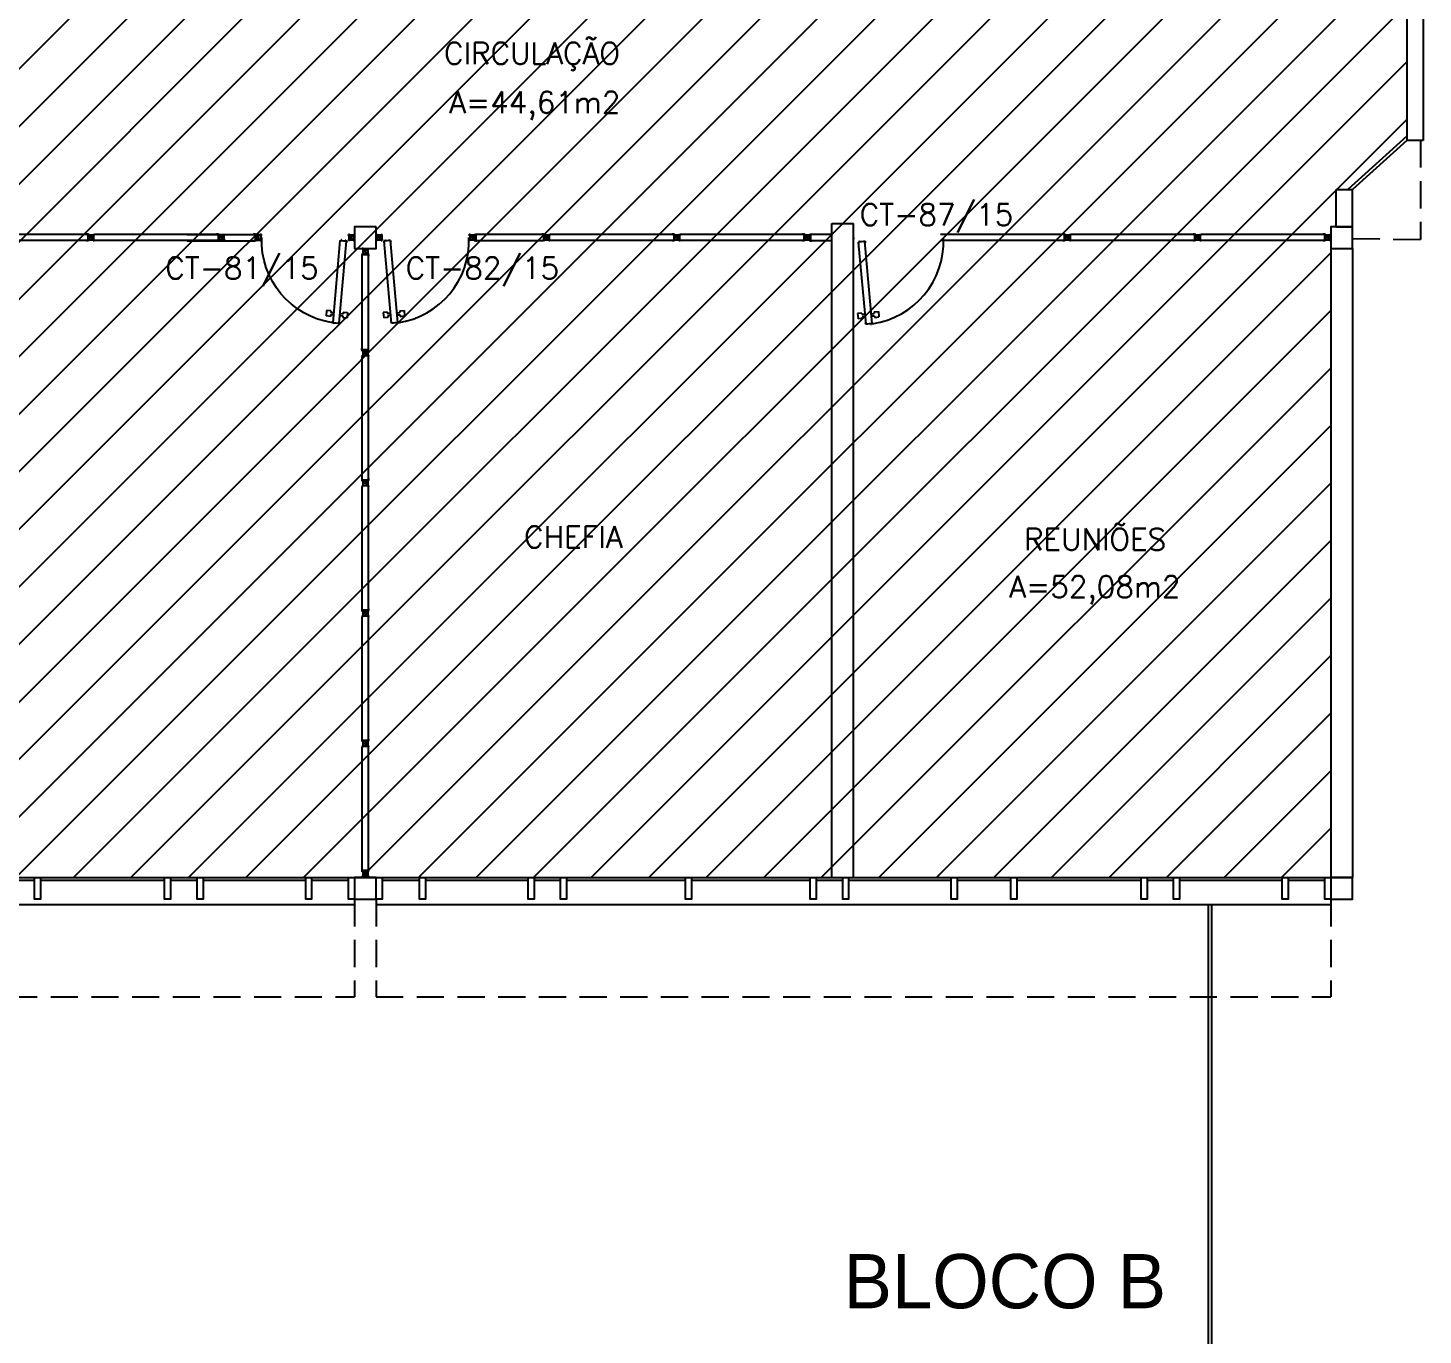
# Model space of a CAD drawing. Header units: centimetres. Extents: x -214 to 72, y 205 to 367.
# Drawn here: x -92.95 to -80.09, y 247.44 to 259.49 of the extents above; entities that cross this region are included whole.
import ezdxf

# ---------------------------------------------------------------- set-up
doc = ezdxf.new("R2010")
doc.units = ezdxf.units.CM
doc.header["$MEASUREMENT"] = 0
doc.linetypes.add('HIDDEN', pattern=[0.375, 0.25, -0.125])
doc.layers.get('0').update_dxf_attribs({"linetype": 'CONTINUOUS'})
for name, color, linetype in [('ALV', 2, 'CONTINUOUS'), ('DIV', 2, 'CONTINUOUS'), ('ENDEREÇO NOVO', 2, 'CONTINUOUS'), ('ESQ', 1, 'CONTINUOUS'), ('ESTRUT', 3, 'CONTINUOUS'), ('MACANETA', 2, 'CONTINUOUS'), ('PROJ', 1, 'HIDDEN'), ('TEXTO', 2, 'CONTINUOUS'), ('USO', 2, 'CONTINUOUS')]:
    doc.layers.add(name, color=color, linetype=linetype)
doc.styles.add('UNB-100', font='simplex.shx', dxfattribs={"height": 0.2})

# ---------------------------------------------------------------- blocks, each defined once
blk = doc.blocks.new('DIV12')
for p, q in [((-0.005, 0), (0.005, 0)), ((0, -0.005), (0, 0.005)), ((0.024, 0.018), (0.028, 0.018)), ((0.024, 0.018), (0.024, 0.016)), ((0.024, 0.016), (0.028, 0.016)), ((0.028, 0.03), (0.043, 0.03)), ((0.028, 0.018), (0.028, 0.03)), ((0.028, -0.017), (0.028, 0.016)), ((0.03, 0.028), (1.169, 0.028)), ((0.03, -0.029), (0.03, 0.028)), ((0.043, 0.03), (0.043, 0.028)), ((0.024, -0.017), (0.028, -0.017)), ((0.024, -0.017), (0.024, -0.019)), ((0.024, -0.019), (0.028, -0.019)), ((0.028, -0.031), (0.028, -0.019)), ((0.028, -0.031), (0.043, -0.031)), ((0.03, -0.029), (1.169, -0.029)), ((0.043, -0.029), (0.043, -0.031))]:
    blk.add_line(p, q)
blk = doc.blocks.new('ESQ9')
at = {"layer": 'ALV'}
blk.add_line((-0.2, 0), (0, 0), dxfattribs=at)
at = {"layer": 'ESQ'}
for p, q in [((0.055, 0), (8.745, 0)), ((0.055, -0.025), (0.4, -0.025)), ((0.455, -0.025), (1.4, -0.025)), ((1.455, -0.025), (1.7, -0.025)), ((1.755, -0.025), (2.85, -0.025)), ((2.905, -0.025), (4, -0.025)), ((4.055, -0.025), (4.3, -0.025)), ((4.355, -0.025), (5.3, -0.025)), ((5.355, -0.025), (5.85, -0.025)), ((5.905, -0.025), (7.05, -0.025)), ((7.105, -0.025), (7.35, -0.025)), ((7.405, -0.025), (8.35, -0.025)), ((8.405, -0.025), (8.745, -0.025)), ((0, -0.2), (0, -0.25)), ((0, -0.25), (8.8, -0.25)), ((8.8, -0.2), (8.8, -0.25))]:
    blk.add_line(p, q, dxfattribs=at)
for points in [[(0, 0), (0.055, 0), (0.055, -0.2), (0, -0.2)], [(0.4, 0), (0.455, 0), (0.455, -0.2), (0.4, -0.2)], [(1.4, 0), (1.455, 0), (1.455, -0.2), (1.4, -0.2)], [(1.7, 0), (1.755, 0), (1.755, -0.2), (1.7, -0.2)], [(2.85, 0), (2.905, 0), (2.905, -0.2), (2.85, -0.2)], [(4, 0), (4.055, 0), (4.055, -0.2), (4, -0.2)], [(4.3, 0), (4.355, 0), (4.355, -0.2), (4.3, -0.2)], [(5.3, 0), (5.355, 0), (5.355, -0.2), (5.3, -0.2)], [(5.85, 0), (5.905, 0), (5.905, -0.2), (5.85, -0.2)], [(7.05, 0), (7.105, 0), (7.105, -0.2), (7.05, -0.2)], [(7.35, 0), (7.405, 0), (7.405, -0.2), (7.35, -0.2)], [(8.35, 0), (8.405, 0), (8.405, -0.2), (8.35, -0.2)], [(8.745, 0), (8.8, 0), (8.8, -0.2), (8.745, -0.2)]]:
    blk.add_lwpolyline(points, close=True, dxfattribs=at)
blk = doc.blocks.new('MTDIV')
for p, q in [((-0.0285, 0.0185), (-0.0285, 0.0285)), ((-0.0185, 0.0285), (-0.0285, 0.0285)), ((-0.0265, 0.0185), (-0.0285, 0.0185)), ((-0.0265, 0.0235), (-0.0265, 0.0265)), ((-0.0265, 0.0265), (-0.0185, 0.0265)), ((-0.0265, 0.0235), (0.0265, 0.0235)), ((-0.0215, 0.0235), (-0.0265, 0.0235)), ((-0.0265, 0.0185), (-0.0265, 0.0215)), ((-0.0265, 0.0215), (-0.0235, 0.0215)), ((-0.0235, 0.0215), (-0.0235, -0.0215)), ((-0.0215, 0.0235), (-0.0215, 0.0215)), ((-0.0215, 0.0215), (0.0215, 0.0215)), ((-0.0215, 0.0195), (0.0195, 0.0195)), ((-0.0215, 0.0195), (-0.0215, -0.0195)), ((-0.0185, 0.0265), (-0.0185, 0.0285)), ((-0.0049, 0), (0.0049, 0)), ((0, -0.0049), (0, 0.0049)), ((0.0195, 0.0095), (0.0115, 0.0095)), ((0.0115, 0.0095), (0.0115, 0.0075)), ((0.0215, 0.0075), (0.0115, 0.0075)), ((0.0135, 0.0075), (0.0135, 0.0055)), ((0.0215, 0.0055), (0.0135, 0.0055)), ((0.0185, 0.0265), (0.0185, 0.0285)), ((0.0185, 0.0285), (0.0285, 0.0285)), ((0.0185, 0.0265), (0.0265, 0.0265)), ((0.0195, 0.0195), (0.0195, 0.0095)), ((0.0215, 0.0235), (0.0215, 0.0075)), ((0.0215, 0.0235), (0.0265, 0.0235)), ((0.0215, 0.0055), (0.0215, -0.0055)), ((0.0235, 0.0215), (0.0235, -0.0215)), ((0.0265, 0.0215), (0.0235, 0.0215)), ((0.0265, 0.0235), (0.0265, 0.0265)), ((0.0265, 0.0185), (0.0265, 0.0215)), ((0.0265, 0.0185), (0.0285, 0.0185)), ((0.0285, 0.0185), (0.0285, 0.0285)), ((-0.0285, -0.0185), (-0.0285, -0.0285)), ((-0.0285, -0.0185), (-0.0265, -0.0185)), ((-0.0185, -0.0285), (-0.0285, -0.0285)), ((-0.0265, -0.0185), (-0.0265, -0.0215)), ((-0.0265, -0.0215), (-0.0235, -0.0215)), ((0.0265, -0.0235), (-0.0265, -0.0235)), ((-0.0265, -0.0235), (-0.0265, -0.0265)), ((-0.0215, -0.0235), (-0.0265, -0.0235)), ((-0.0185, -0.0265), (-0.0265, -0.0265)), ((-0.0215, -0.0195), (0.0195, -0.0195)), ((-0.0215, -0.0215), (0.0215, -0.0215)), ((-0.0215, -0.0215), (-0.0215, -0.0235)), ((-0.0185, -0.0265), (-0.0185, -0.0285)), ((0.0215, -0.0075), (0.0115, -0.0075)), ((0.0115, -0.0075), (0.0115, -0.0095)), ((0.0195, -0.0095), (0.0115, -0.0095)), ((0.0215, -0.0055), (0.0135, -0.0055)), ((0.0135, -0.0055), (0.0135, -0.0075)), ((0.0185, -0.0265), (0.0185, -0.0285)), ((0.0265, -0.0265), (0.0185, -0.0265)), ((0.0185, -0.0285), (0.0285, -0.0285)), ((0.0195, -0.0095), (0.0195, -0.0195)), ((0.0215, -0.0075), (0.0215, -0.0235)), ((0.0215, -0.0235), (0.0265, -0.0235)), ((0.0265, -0.0215), (0.0235, -0.0215)), ((0.0265, -0.0185), (0.0265, -0.0215)), ((0.0285, -0.0185), (0.0265, -0.0185)), ((0.0265, -0.0235), (0.0265, -0.0265)), ((0.0285, -0.0185), (0.0285, -0.0285))]:
    blk.add_line(p, q)
blk = doc.blocks.new('PLXD')
at = {"color": 2}
for p, q in [((-0.172, 0.786), (-0.161, 0.787)), ((-0.172, 0.786), (-0.171, 0.772)), ((-0.169, 0.772), (-0.171, 0.772)), ((-0.17, 0.784), (-0.114, 0.789)), ((-0.17, 0.784), (-0.103, 0.028)), ((-0.159, 0.792), (-0.161, 0.792)), ((-0.161, 0.792), (-0.161, 0.787)), ((-0.159, 0.792), (-0.159, 0.787)), ((-0.159, 0.787), (-0.126, 0.79)), ((-0.124, 0.795), (-0.126, 0.795)), ((-0.126, 0.795), (-0.126, 0.79)), ((-0.124, 0.795), (-0.124, 0.79)), ((-0.124, 0.79), (-0.112, 0.791)), ((-0.114, 0.789), (-0.046, 0.033)), ((-0.112, 0.791), (-0.11, 0.777)), ((-0.11, 0.777), (-0.112, 0.777)), ((-0.105, 0.026), (-0.106, 0.04)), ((-0.104, 0.04), (-0.106, 0.04)), ((-0.105, 0.026), (-0.093, 0.027)), ((-0.103, 0.028), (-0.046, 0.033)), ((-0.092, 0.022), (-0.093, 0.027)), ((-0.09, 0.022), (-0.092, 0.022)), ((-0.091, 0.027), (-0.058, 0.03)), ((-0.09, 0.022), (-0.091, 0.027)), ((-0.057, 0.025), (-0.058, 0.03)), ((-0.055, 0.025), (-0.057, 0.025)), ((-0.056, 0.03), (-0.044, 0.031)), ((-0.055, 0.025), (-0.056, 0.03)), ((-0.045, 0.045), (-0.047, 0.045)), ((-0.044, 0.031), (-0.045, 0.045)), ((-0.008, 0), (0.006, 0)), ((0, 0.007), (0, -0.006))]:
    blk.add_line(p, q, dxfattribs=at)
at = {"color": 1}
for p, q in [((-0.194, 0.727), (-0.233, 0.723)), ((-0.229, 0.673), (-0.233, 0.723)), ((-0.189, 0.677), (-0.229, 0.673)), ((-0.192, 0.712), (-0.194, 0.727)), ((-0.164, 0.714), (-0.192, 0.712)), ((-0.162, 0.694), (-0.19, 0.692)), ((-0.189, 0.677), (-0.19, 0.692)), ((-0.107, 0.719), (-0.079, 0.722)), ((-0.106, 0.7), (-0.077, 0.702)), ((-0.08, 0.737), (-0.041, 0.74)), ((-0.079, 0.722), (-0.08, 0.737)), ((-0.076, 0.687), (-0.077, 0.702)), ((-0.076, 0.687), (-0.036, 0.691)), ((-0.036, 0.691), (-0.041, 0.74))]:
    blk.add_line(p, q, dxfattribs=at)
blk.add_arc((-0.064, 0.029), 0.764, 98.125, 182.1419, dxfattribs=at)

msp = doc.modelspace()

# ---------------------------------------------------------------- hatches: boundary and pattern name
at = {"layer": 'MACANETA'}
h = msp.add_hatch(dxfattribs=at)
h.set_pattern_fill('ANSI31', color=1, scale=3, style=0)
h.paths.add_polyline_path([(-98.735, 269.508), (-98.735, 251.658), (-80.935, 251.658), (-80.935, 257.658), (-80.885, 257.658), (-80.885, 258.002), (-80.78, 258.002), (-80.235, 258.493), (-80.235, 260.302), (-80.885, 260.302), (-80.885, 260.458), (-80.935, 260.458), (-80.935, 269.508), (-81.085, 269.508), (-81.085, 270.158), (-82.895, 270.158), (-83.385, 269.613), (-83.385, 269.508), (-84.085, 269.508), (-84.085, 270.158), (-85.895, 270.158), (-86.385, 269.613), (-86.385, 269.508), (-87.085, 269.508), (-87.085, 270.158), (-88.895, 270.158), (-89.385, 269.613), (-89.385, 269.478), (-89.385, 269.508), (-90.085, 269.508), (-90.085, 270.158), (-91.895, 270.158), (-92.385, 269.613), (-92.385, 269.508), (-93.085, 269.508), (-93.085, 270.158), (-94.895, 270.158), (-95.385, 269.613), (-95.385, 269.508), (-96.085, 269.508), (-96.085, 270.158), (-97.895, 270.158), (-98.385, 269.613), (-98.385, 269.508)])

# ---------------------------------------------------------------- linework, layer by layer
at = {"layer": 'ALV'}
for p, q in [((-80.085, 260.452), (-80.085, 258.452)), ((-80.235, 260.302), (-80.235, 258.452)), ((-80.085, 258.452), (-80.235, 258.452)), ((-80.885, 257.658), (-80.885, 258.002)), ((-80.885, 258.002), (-80.735, 258.002)), ((-80.735, 257.658), (-80.735, 258.002)), ((-85.535, 251.658), (-85.535, 257.686)), ((-85.535, 257.686), (-85.335, 257.686)), ((-85.335, 251.658), (-85.335, 257.686)), ((-80.885, 257.658), (-80.735, 257.658)), ((-80.935, 257.458), (-80.935, 251.658)), ((-80.935, 257.458), (-80.735, 257.458)), ((-80.735, 257.458), (-80.735, 251.658)), ((-80.935, 251.658), (-80.735, 251.658))]:
    msp.add_line(p, q, dxfattribs=at)
at = {"layer": 'DIV'}
for p, q in [((-91.477, 257.586), (-90.852, 257.586)), ((-90.85, 257.588), (-90.865, 257.588)), ((-90.865, 257.586), (-90.865, 257.588)), ((-90.852, 257.586), (-90.852, 257.529)), ((-90.85, 257.588), (-90.85, 257.576)), ((-88.82, 257.588), (-88.82, 257.576)), ((-88.82, 257.588), (-88.806, 257.588)), ((-88.818, 257.586), (-88.818, 257.529)), ((-88.194, 257.586), (-88.818, 257.586)), ((-88.806, 257.586), (-88.806, 257.588)), ((-88.206, 257.586), (-88.206, 257.588)), ((-88.192, 257.588), (-88.206, 257.588)), ((-88.194, 257.586), (-88.194, 257.529)), ((-88.192, 257.588), (-88.192, 257.576)), ((-85.735, 257.588), (-85.72, 257.588)), ((-85.735, 257.588), (-85.735, 257.576)), ((-85.733, 257.586), (-85.733, 257.529)), ((-85.535, 257.586), (-85.733, 257.586)), ((-85.72, 257.586), (-85.72, 257.588)), ((-91.477, 257.529), (-90.852, 257.529)), ((-90.865, 257.527), (-90.865, 257.529)), ((-90.85, 257.527), (-90.865, 257.527)), ((-90.845, 257.576), (-90.85, 257.576)), ((-90.85, 257.574), (-90.85, 257.541)), ((-90.845, 257.574), (-90.85, 257.574)), ((-90.845, 257.541), (-90.85, 257.541)), ((-90.845, 257.539), (-90.85, 257.539)), ((-90.85, 257.539), (-90.85, 257.527)), ((-90.845, 257.574), (-90.845, 257.576)), ((-90.845, 257.539), (-90.845, 257.541)), ((-90.827, 257.558), (-90.817, 257.558)), ((-90.822, 257.563), (-90.822, 257.552)), ((-88.844, 257.558), (-88.854, 257.558)), ((-88.849, 257.563), (-88.849, 257.552)), ((-88.825, 257.574), (-88.825, 257.576)), ((-88.825, 257.576), (-88.82, 257.576)), ((-88.825, 257.574), (-88.82, 257.574)), ((-88.825, 257.539), (-88.825, 257.541)), ((-88.825, 257.541), (-88.82, 257.541)), ((-88.825, 257.539), (-88.82, 257.539)), ((-88.82, 257.574), (-88.82, 257.541)), ((-88.82, 257.539), (-88.82, 257.527)), ((-88.82, 257.527), (-88.806, 257.527)), ((-88.194, 257.529), (-88.818, 257.529)), ((-88.806, 257.527), (-88.806, 257.529)), ((-88.206, 257.527), (-88.206, 257.529)), ((-88.192, 257.527), (-88.206, 257.527)), ((-88.187, 257.576), (-88.192, 257.576)), ((-88.192, 257.574), (-88.192, 257.541)), ((-88.187, 257.574), (-88.192, 257.574)), ((-88.187, 257.541), (-88.192, 257.541)), ((-88.192, 257.539), (-88.192, 257.527)), ((-88.187, 257.539), (-88.192, 257.539)), ((-88.187, 257.574), (-88.187, 257.576)), ((-88.187, 257.539), (-88.187, 257.541)), ((-88.158, 257.558), (-88.168, 257.558)), ((-88.163, 257.563), (-88.163, 257.552)), ((-85.758, 257.558), (-85.768, 257.558)), ((-85.763, 257.563), (-85.763, 257.552)), ((-85.74, 257.576), (-85.735, 257.576)), ((-85.74, 257.574), (-85.74, 257.576)), ((-85.74, 257.574), (-85.735, 257.574)), ((-85.74, 257.541), (-85.735, 257.541)), ((-85.74, 257.539), (-85.74, 257.541)), ((-85.74, 257.539), (-85.735, 257.539)), ((-85.735, 257.574), (-85.735, 257.541)), ((-85.735, 257.539), (-85.735, 257.527)), ((-85.735, 257.527), (-85.72, 257.527)), ((-85.535, 257.529), (-85.733, 257.529)), ((-85.72, 257.527), (-85.72, 257.529)), ((-89.866, 257.4), (-89.866, 257.386)), ((-89.854, 257.4), (-89.866, 257.4)), ((-89.866, 257.386), (-89.864, 257.386)), ((-89.864, 256.522), (-89.864, 257.398)), ((-89.807, 257.398), (-89.864, 257.398)), ((-89.854, 257.405), (-89.854, 257.4)), ((-89.854, 257.405), (-89.852, 257.405)), ((-89.852, 257.405), (-89.852, 257.4)), ((-89.819, 257.4), (-89.852, 257.4)), ((-89.831, 257.429), (-89.841, 257.429)), ((-89.836, 257.423), (-89.836, 257.434)), ((-89.819, 257.405), (-89.819, 257.4)), ((-89.819, 257.405), (-89.817, 257.405)), ((-89.817, 257.405), (-89.817, 257.4)), ((-89.805, 257.4), (-89.817, 257.4)), ((-89.807, 256.522), (-89.807, 257.398)), ((-89.807, 257.386), (-89.805, 257.386)), ((-89.805, 257.4), (-89.805, 257.386)), ((-89.866, 256.534), (-89.864, 256.534)), ((-89.866, 256.52), (-89.866, 256.534)), ((-89.854, 256.52), (-89.866, 256.52)), ((-89.807, 256.522), (-89.864, 256.522)), ((-89.854, 256.515), (-89.854, 256.52)), ((-89.854, 256.515), (-89.852, 256.515)), ((-89.852, 256.515), (-89.852, 256.52)), ((-89.819, 256.52), (-89.852, 256.52)), ((-89.83, 256.492), (-89.84, 256.492)), ((-89.835, 256.486), (-89.835, 256.497)), ((-89.819, 256.515), (-89.819, 256.52)), ((-89.819, 256.515), (-89.817, 256.515)), ((-89.817, 256.515), (-89.817, 256.52)), ((-89.805, 256.52), (-89.817, 256.52)), ((-89.807, 256.534), (-89.805, 256.534)), ((-89.805, 256.52), (-89.805, 256.534)), ((-82.065, 251.408), (-82.065, 245.868)), ((-82.035, 251.408), (-82.035, 245.868))]:
    msp.add_line(p, q, dxfattribs=at)
at = {"layer": 'DIV', "color": 1}
msp.add_line((-89.836, 257.423), (-89.836, 257.434), dxfattribs=at)
at = {"layer": 'ESQ'}
for p, q in [((-80.235, 258.493), (-80.78, 258.002)), ((-80.235, 258.452), (-80.735, 258.002))]:
    msp.add_line(p, q, dxfattribs=at)
at = {"layer": 'ESTRUT'}
for points in [[(-89.735, 257.658), (-89.935, 257.658), (-89.935, 257.458), (-89.735, 257.458)], [(-80.735, 257.658), (-80.935, 257.658), (-80.935, 257.458), (-80.735, 257.458)], [(-89.735, 251.658), (-89.935, 251.658), (-89.935, 251.458), (-89.735, 251.458)], [(-80.735, 251.658), (-80.935, 251.658), (-80.935, 251.458), (-80.735, 251.458)]]:
    msp.add_lwpolyline(points, close=True, dxfattribs=at)
at = {"layer": 'PROJ'}
for p, q in [((-80.109, 258.452), (-80.109, 257.541)), ((-80.735, 257.548), (-80.109, 257.541)), ((-89.935, 251.458), (-89.935, 250.558)), ((-89.735, 251.458), (-89.735, 250.558)), ((-80.935, 251.458), (-80.935, 250.558)), ((-98.735, 250.558), (-89.935, 250.558)), ((-89.735, 250.558), (-80.935, 250.558))]:
    msp.add_line(p, q, dxfattribs=at)

# ---------------------------------------------------------------- block references
at = {"layer": 'DIV'}
for name, p, rotation in [('DIV12', (-92.363, 257.558), 179.9999999999894), ('DIV12', (-91.163, 257.558), 179.9999999999894), ('DIV12', (-86.963, 257.558), 180), ('DIV12', (-85.763, 257.558), 180), ('DIV12', (-83.363, 257.558), 180), ('DIV12', (-82.163, 257.558), 180), ('DIV12', (-80.963, 257.558), 180), ('PLXD', (-89.707, 257.558), 180), ('PLXD', (-85.334, 257.549), 180), ('DIV12', (-89.835, 254.092), 90), ('DIV12', (-89.835, 252.892), 90), ('DIV12', (-89.835, 251.692), 90)]:
    msp.add_blockref(name, p, dxfattribs=dict(at, rotation=rotation))
for p in [(-92.363, 257.558), (-91.163, 257.558), (-89.963, 257.558), (-89.707, 257.558), (-88.849, 257.558), (-88.163, 257.558), (-86.963, 257.558), (-85.763, 257.558), (-83.363, 257.558), (-82.163, 257.558), (-80.963, 257.558), (-89.835, 255.292), (-89.835, 254.092), (-89.835, 252.892), (-89.835, 251.692)]:
    msp.add_blockref('MTDIV', p, dxfattribs=at)
at = {"layer": 'DIV', "xscale": -1}
msp.add_blockref('MTDIV', (-90.822, 257.558), dxfattribs=at)
at = {"layer": 'DIV', "xscale": -1, "rotation": 180}
msp.add_blockref('PLXD', (-89.963, 257.558), dxfattribs=at)
at = {"layer": 'DIV', "color": 1}
for p in [(-89.836, 257.429), (-89.835, 256.492)]:
    msp.add_blockref('MTDIV', p, dxfattribs=at)
at = {"layer": 'DIV', "color": 1, "rotation": 90}
msp.add_blockref('DIV12', (-89.835, 255.292), dxfattribs=at)
at = {"layer": 'ESQ'}
for p in [(-98.735, 251.658), (-89.735, 251.658)]:
    msp.add_blockref('ESQ9', p, dxfattribs=at)

# ---------------------------------------------------------------- texts
at = {"layer": 'ENDEREÇO NOVO', "style": 'UNB-100'}
for s, p in [('CT-87/15', (-85.277, 257.67)), ('CT-81/15', (-91.679, 257.177)), ('CT-82/15', (-89.463, 257.177))]:
    msp.add_text(s, height=0.2, dxfattribs=at).set_placement(p)
at = {"layer": 'TEXTO', "style": 'UNB-100'}
for s, p in [('CIRCULAÇÃO', (-89.109, 259.156)), ('A=44,61m2', (-89.061, 258.703)), ('CHEFIA', (-88.371, 254.698)), ('REUNIÕES', (-83.764, 254.675)), ('A=52,08m2', (-83.899, 254.238))]:
    msp.add_text(s, height=0.2, dxfattribs=at).set_placement(p)
at = {"layer": 'USO'}
msp.add_text('BLOCO B', height=0.5, dxfattribs=at).set_placement((-85.427, 247.687))

doc.saveas('drawing.dxf')
